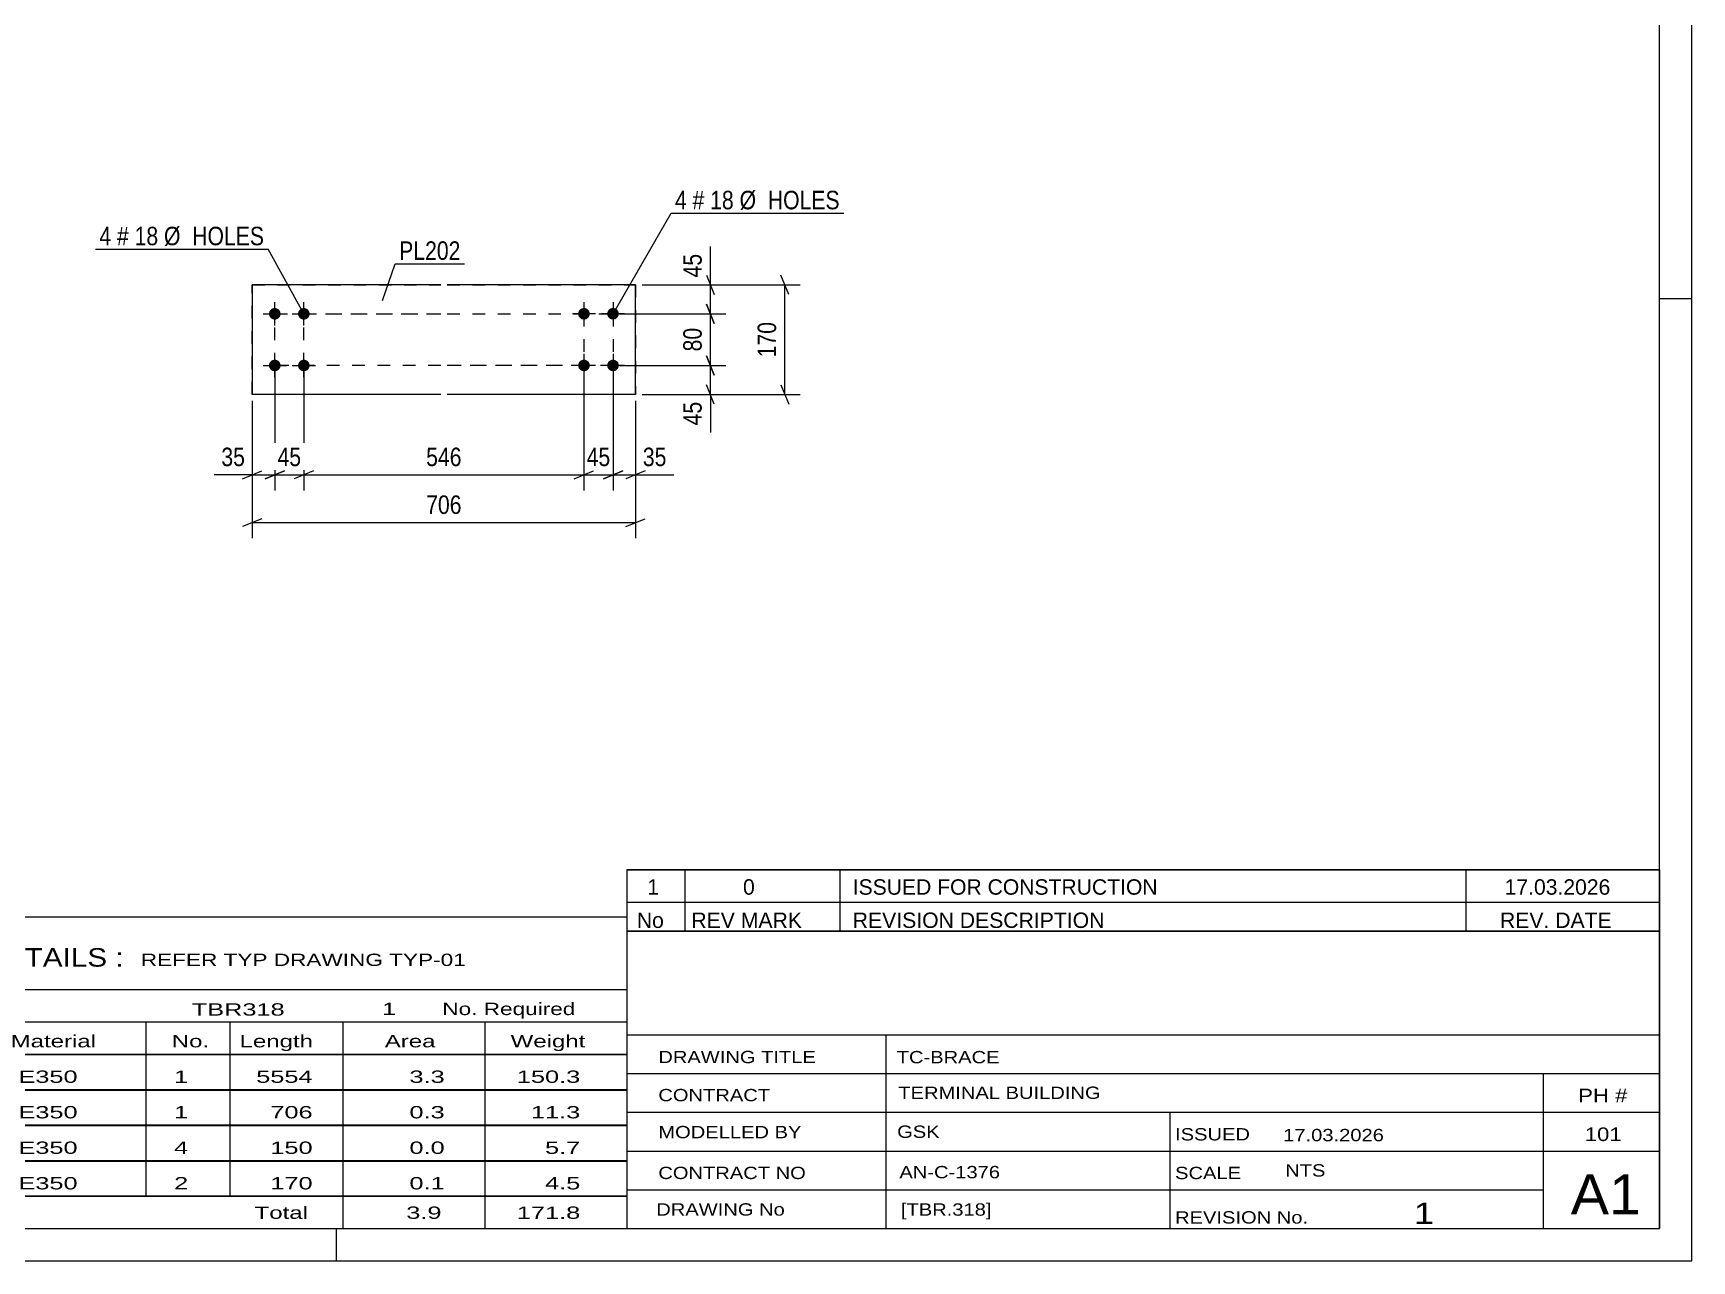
# Model space of a CAD drawing. Header units: millimetres. Extents: x 0 to 594, y 0 to 420.
# Drawn here: x 337 to 594, y 0 to 190.1 of the extents above; entities that cross this region are included whole.
import ezdxf

# ---------------------------------------------------------------- set-up
doc = ezdxf.new("R2010")
doc.units = ezdxf.units.MM
doc.linetypes.add('DXK_LINE_DOT2', pattern=[3.9198, 1.9599, -1.9599])
doc.styles.add('Arial Narrow', font='ARIALN.TTF', dxfattribs={"height": 0.2})

# ---------------------------------------------------------------- blocks, each defined once
blk = doc.blocks.new('Unknown-580873907-1130')
at = {"color": 5, "linetype": 'Continuous'}
for p, q in [((594, 0), (594, 420)), ((589, 5), (589, 415)), ((594, 149), (589, 149)), ((5, 5), (589, 5)), ((384, 0), (384, 5)), ((0, 0), (594, 0))]:
    blk.add_line(p, q, dxfattribs=at)
blk = doc.blocks.new('Bolt-580873907-2463 - 2457')
at = {"linetype": 'Continuous'}
for points in [[(373.89, 145.96), (373.76, 146.1), (373.65, 146.26), (373.59, 146.43), (373.56, 146.62), (373.57, 146.8), (373.62, 146.99), (373.7, 147.15), (373.82, 147.3), (373.97, 147.42), (374.13, 147.5), (374.32, 147.55), (374.5, 147.56), (374.69, 147.53), (374.87, 147.46), (375.02, 147.36), (375.16, 147.23), (375.26, 147.07), (375.33, 146.89), (375.35, 146.71), (375.34, 146.52), (375.3, 146.34), (375.21, 146.17), (375.09, 146.03), (374.95, 145.91), (374.78, 145.82), (374.6, 145.77), (374.41, 145.76), (374.22, 145.79), (374.05, 145.86)], [(378.39, 145.96), (378.26, 146.1), (378.15, 146.26), (378.09, 146.43), (378.06, 146.62), (378.07, 146.8), (378.12, 146.99), (378.2, 147.15), (378.32, 147.3), (378.47, 147.42), (378.63, 147.5), (378.82, 147.55), (379, 147.56), (379.19, 147.53), (379.37, 147.46), (379.52, 147.36), (379.66, 147.23), (379.76, 147.07), (379.83, 146.89), (379.85, 146.71), (379.84, 146.52), (379.8, 146.34), (379.71, 146.17), (379.59, 146.03), (379.45, 145.91), (379.28, 145.82), (379.1, 145.77), (378.91, 145.76), (378.72, 145.79), (378.55, 145.86)], [(373.89, 137.96), (373.76, 138.1), (373.65, 138.26), (373.59, 138.43), (373.56, 138.62), (373.57, 138.8), (373.62, 138.99), (373.7, 139.15), (373.82, 139.3), (373.97, 139.42), (374.13, 139.5), (374.32, 139.55), (374.5, 139.56), (374.69, 139.53), (374.87, 139.46), (375.02, 139.36), (375.16, 139.23), (375.26, 139.07), (375.33, 138.89), (375.36, 138.71), (375.35, 138.52), (375.3, 138.34), (375.21, 138.17), (375.09, 138.03), (374.95, 137.91), (374.78, 137.82), (374.6, 137.77), (374.41, 137.76), (374.22, 137.79), (374.05, 137.86)], [(378.39, 137.96), (378.26, 138.1), (378.15, 138.26), (378.09, 138.43), (378.06, 138.62), (378.07, 138.8), (378.12, 138.99), (378.2, 139.15), (378.32, 139.3), (378.47, 139.42), (378.63, 139.5), (378.82, 139.55), (379, 139.56), (379.19, 139.53), (379.37, 139.46), (379.52, 139.36), (379.66, 139.23), (379.76, 139.07), (379.83, 138.89), (379.86, 138.71), (379.85, 138.52), (379.8, 138.34), (379.71, 138.17), (379.59, 138.03), (379.45, 137.91), (379.28, 137.82), (379.1, 137.77), (378.91, 137.76), (378.72, 137.79), (378.55, 137.86)]]:
    blk.add_hatch(color=1, dxfattribs=at).paths.add_polyline_path(points)
at = {"color": 1, "linetype": 'Continuous'}
for p, q in [((372.66, 146.66), (376.26, 146.66)), ((374.46, 144.86), (374.46, 148.46)), ((377.16, 146.66), (380.76, 146.66)), ((378.96, 144.86), (378.96, 148.46)), ((374.46, 136.86), (374.46, 140.46)), ((378.96, 136.86), (378.96, 140.46)), ((372.66, 138.66), (376.26, 138.66)), ((377.16, 138.66), (380.76, 138.66))]:
    blk.add_line(p, q, dxfattribs=at)
blk = doc.blocks.new('Bolt-580873907-2468 - 2457')
at = {"linetype": 'Continuous'}
for points in [[(421.79, 145.97), (421.66, 146.1), (421.55, 146.26), (421.49, 146.43), (421.46, 146.62), (421.47, 146.81), (421.52, 146.99), (421.6, 147.16), (421.72, 147.3), (421.87, 147.42), (422.03, 147.5), (422.22, 147.55), (422.4, 147.56), (422.59, 147.53), (422.77, 147.47), (422.92, 147.36), (423.06, 147.23), (423.16, 147.07), (423.23, 146.9), (423.25, 146.71), (423.24, 146.52), (423.2, 146.34), (423.11, 146.17), (422.99, 146.03), (422.85, 145.91), (422.68, 145.82), (422.5, 145.78), (422.31, 145.77), (422.12, 145.8), (421.95, 145.86)], [(426.29, 145.97), (426.16, 146.1), (426.05, 146.26), (425.99, 146.43), (425.96, 146.62), (425.97, 146.81), (426.02, 146.99), (426.1, 147.16), (426.22, 147.3), (426.37, 147.42), (426.53, 147.5), (426.72, 147.55), (426.9, 147.56), (427.09, 147.53), (427.27, 147.47), (427.42, 147.36), (427.56, 147.23), (427.66, 147.07), (427.73, 146.9), (427.75, 146.71), (427.74, 146.52), (427.7, 146.34), (427.61, 146.17), (427.49, 146.03), (427.35, 145.91), (427.18, 145.82), (427, 145.78), (426.81, 145.77), (426.62, 145.8), (426.45, 145.86)], [(421.79, 137.97), (421.66, 138.1), (421.55, 138.26), (421.49, 138.43), (421.46, 138.62), (421.47, 138.81), (421.52, 138.99), (421.6, 139.16), (421.72, 139.3), (421.87, 139.42), (422.03, 139.5), (422.22, 139.55), (422.4, 139.56), (422.59, 139.53), (422.77, 139.47), (422.92, 139.36), (423.06, 139.23), (423.16, 139.07), (423.23, 138.9), (423.25, 138.71), (423.24, 138.52), (423.2, 138.34), (423.11, 138.17), (422.99, 138.03), (422.85, 137.91), (422.68, 137.82), (422.5, 137.78), (422.31, 137.77), (422.12, 137.8), (421.95, 137.86)], [(426.29, 137.97), (426.16, 138.1), (426.05, 138.26), (425.99, 138.43), (425.96, 138.62), (425.97, 138.81), (426.02, 138.99), (426.1, 139.16), (426.22, 139.3), (426.37, 139.42), (426.53, 139.5), (426.72, 139.55), (426.9, 139.56), (427.09, 139.53), (427.27, 139.47), (427.42, 139.36), (427.56, 139.23), (427.66, 139.07), (427.73, 138.9), (427.75, 138.71), (427.74, 138.52), (427.7, 138.34), (427.61, 138.17), (427.49, 138.03), (427.35, 137.91), (427.18, 137.82), (427, 137.78), (426.81, 137.77), (426.62, 137.8), (426.45, 137.86)]]:
    blk.add_hatch(color=1, dxfattribs=at).paths.add_polyline_path(points)
at = {"color": 1, "linetype": 'Continuous'}
for p, q in [((424.16, 146.66), (420.56, 146.66)), ((422.36, 148.46), (422.36, 144.86)), ((428.66, 146.66), (425.06, 146.66)), ((426.86, 148.46), (426.86, 144.86)), ((422.36, 140.46), (422.36, 136.86)), ((426.86, 140.46), (426.86, 136.86)), ((424.16, 138.66), (420.56, 138.66)), ((428.66, 138.66), (425.06, 138.66))]:
    blk.add_line(p, q, dxfattribs=at)
blk = doc.blocks.new('Part-580873907-2473 - 2457')
at = {"color": 2, "linetype": 'Continuous'}
for p, q in [((370.96, 151.16), (370.96, 151.16)), ((400.16, 151.16), (370.96, 151.16)), ((370.96, 151.16), (370.96, 134.16)), ((430.36, 151.16), (401.16, 151.16)), ((430.36, 151.16), (430.36, 151.16)), ((430.36, 134.16), (430.36, 151.16)), ((370.96, 134.16), (370.96, 134.16)), ((400.16, 134.16), (370.96, 134.16)), ((430.36, 134.16), (401.16, 134.16)), ((430.36, 134.16), (430.36, 134.16))]:
    blk.add_line(p, q, dxfattribs=at)
at = {"color": 7, "linetype": 'DXK_LINE_DOT2'}
for p, q in [((370.96, 151.16), (400.16, 151.16)), ((370.96, 134.16), (370.96, 151.16)), ((401.16, 151.16), (430.36, 151.16)), ((430.36, 151.16), (430.36, 134.16)), ((400.16, 134.16), (370.96, 134.16)), ((430.36, 134.16), (401.16, 134.16))]:
    blk.add_line(p, q, dxfattribs=at)
blk = doc.blocks.new('Rectangle-580873907-2559 - 2457')
at = {"color": 1, "linetype": 'DXK_LINE_DOT2'}
for p, q in [((374.46, 146.66), (400.16, 146.66)), ((374.46, 138.66), (374.46, 146.66)), ((401.16, 146.66), (426.86, 146.66)), ((426.86, 146.66), (426.86, 138.66)), ((400.16, 138.66), (374.46, 138.66)), ((426.86, 138.66), (401.16, 138.66))]:
    blk.add_line(p, q, dxfattribs=at)
blk = doc.blocks.new('Rectangle-580873907-2549 - 2457')
at = {"color": 1, "linetype": 'DXK_LINE_DOT2'}
for p, q in [((378.96, 146.66), (400.16, 146.66)), ((378.96, 138.66), (378.96, 146.66)), ((401.16, 146.66), (422.36, 146.66)), ((422.36, 146.66), (422.36, 138.66)), ((400.16, 138.66), (378.96, 138.66)), ((422.36, 138.66), (401.16, 138.66))]:
    blk.add_line(p, q, dxfattribs=at)
blk = doc.blocks.new('StraightDimension-580873907-2528 - 2457')
at = {"color": 7, "linetype": 'Continuous'}
for p, q in [((422.36, 137.66), (422.36, 119.32)), ((426.86, 137.66), (426.86, 119.32)), ((420.86, 121.12), (423.86, 122.32)), ((422.36, 121.72), (426.86, 121.72)), ((428.36, 122.32), (425.36, 121.12))]:
    blk.add_line(p, q, dxfattribs=at)
at = {"color": 0}
blk.add_wipeout([(427.03, 122.47), (427.03, 126.67), (422.18, 126.67), (422.18, 122.47)], dxfattribs=at)
at = {"color": 3, "style": 'Arial Narrow'}
blk.add_text('45', height=2.863, dxfattribs=at).set_placement((422.78, 123.07))
blk = doc.blocks.new('StraightDimension-580873907-2476 - 2457')
at = {"color": 7, "linetype": 'Continuous'}
for p, q in [((441.35, 152.66), (442.55, 149.66)), ((431.36, 151.16), (444.35, 151.16)), ((441.95, 146.66), (441.95, 151.16)), ((427.86, 146.66), (444.35, 146.66)), ((442.55, 145.16), (441.35, 148.16))]:
    blk.add_line(p, q, dxfattribs=at)
at = {"color": 0}
blk.add_wipeout([(441.2, 156.55), (437, 156.55), (437, 151.69), (441.2, 151.69)], dxfattribs=at)
at = {"color": 7, "linetype": 'Continuous'}
blk.add_line((441.95, 151.16), (441.95, 157.07), dxfattribs=at)
blk.add_line((441.95, 151.16), (441.95, 157.07), dxfattribs=at)
at = {"color": 3, "style": 'Arial Narrow'}
blk.add_text('45', height=2.863, rotation=90.0002, dxfattribs=at).set_placement((440.6, 152.29))
blk = doc.blocks.new('StraightDimension-580873907-2484 - 2457')
at = {"color": 7, "linetype": 'Continuous'}
for p, q in [((427.86, 146.66), (444.35, 146.66)), ((441.35, 148.16), (442.55, 145.16)), ((441.95, 138.66), (441.95, 146.66)), ((442.55, 137.16), (441.35, 140.16)), ((427.86, 138.66), (444.35, 138.66))]:
    blk.add_line(p, q, dxfattribs=at)
at = {"color": 0}
blk.add_wipeout([(441.2, 145.09), (437, 145.09), (437, 140.24), (441.2, 140.24)], dxfattribs=at)
at = {"color": 3, "style": 'Arial Narrow'}
blk.add_text('80', height=2.863, rotation=90.0002, dxfattribs=at).set_placement((440.6, 140.84))
blk = doc.blocks.new('StraightDimension-580873907-2492 - 2457')
at = {"color": 7, "linetype": 'Continuous'}
for p, q in [((441.35, 140.16), (442.55, 137.16)), ((427.86, 138.66), (444.35, 138.66)), ((441.95, 134.16), (441.95, 138.66)), ((431.36, 134.16), (444.35, 134.16)), ((442.55, 132.66), (441.35, 135.66))]:
    blk.add_line(p, q, dxfattribs=at)
at = {"color": 0}
blk.add_wipeout([(441.2, 133.64), (437, 133.64), (437, 128.78), (441.2, 128.78)], dxfattribs=at)
at = {"color": 7, "linetype": 'Continuous'}
blk.add_line((441.95, 134.16), (441.95, 128.26), dxfattribs=at)
blk.add_line((441.95, 134.16), (441.95, 128.26), dxfattribs=at)
at = {"color": 3, "style": 'Arial Narrow'}
blk.add_text('45', height=2.863, rotation=90.0002, dxfattribs=at).set_placement((440.6, 129.38))
blk = doc.blocks.new('StraightDimension-580873907-2499 - 2457')
at = {"color": 7, "linetype": 'Continuous'}
for p, q in [((454.08, 149.66), (452.88, 152.66)), ((431.36, 151.16), (455.88, 151.16)), ((453.48, 134.16), (453.48, 151.16)), ((431.36, 134.16), (455.88, 134.16)), ((452.88, 135.66), (454.08, 132.66))]:
    blk.add_line(p, q, dxfattribs=at)
at = {"color": 0}
blk.add_wipeout([(452.73, 146.01), (448.53, 146.01), (448.53, 139.32), (452.73, 139.32)], dxfattribs=at)
at = {"color": 3, "style": 'Arial Narrow'}
blk.add_text('170', height=2.863, rotation=90.0002, dxfattribs=at).set_placement((452.13, 139.92))
blk = doc.blocks.new('StraightDimension-580873907-2508 - 2457')
at = {"color": 7, "linetype": 'Continuous'}
for p, q in [((426.86, 137.66), (426.86, 119.32)), ((430.36, 133.16), (430.36, 119.32)), ((425.36, 121.12), (428.36, 122.32)), ((426.86, 121.72), (430.36, 121.72)), ((431.86, 122.32), (428.86, 121.12))]:
    blk.add_line(p, q, dxfattribs=at)
at = {"color": 0}
blk.add_wipeout([(435.74, 122.47), (435.74, 126.67), (430.88, 126.67), (430.88, 122.47)], dxfattribs=at)
at = {"color": 7, "linetype": 'Continuous'}
blk.add_line((430.36, 121.72), (436.26, 121.72), dxfattribs=at)
blk.add_line((430.36, 121.72), (436.26, 121.72), dxfattribs=at)
at = {"color": 3, "style": 'Arial Narrow'}
blk.add_text('35', height=2.863, dxfattribs=at).set_placement((431.48, 123.07))
blk = doc.blocks.new('StraightDimension-580873907-2514 - 2457')
at = {"color": 7, "linetype": 'Continuous'}
for p, q in [((374.46, 137.66), (374.46, 119.32)), ((370.96, 133.16), (370.96, 119.32)), ((369.46, 121.12), (372.46, 122.32)), ((370.96, 121.72), (374.46, 121.72)), ((375.96, 122.32), (372.96, 121.12))]:
    blk.add_line(p, q, dxfattribs=at)
at = {"color": 0}
blk.add_wipeout([(370.43, 122.47), (370.43, 126.67), (365.58, 126.67), (365.58, 122.47)], dxfattribs=at)
at = {"color": 7, "linetype": 'Continuous'}
blk.add_line((370.96, 121.72), (365.05, 121.72), dxfattribs=at)
blk.add_line((370.96, 121.72), (365.05, 121.72), dxfattribs=at)
at = {"color": 3, "style": 'Arial Narrow'}
blk.add_text('35', height=2.863, dxfattribs=at).set_placement((366.18, 123.07))
blk = doc.blocks.new('StraightDimension-580873907-2520 - 2457')
at = {"color": 7, "linetype": 'Continuous'}
for p, q in [((378.96, 137.66), (378.96, 119.32)), ((422.36, 137.66), (422.36, 119.32)), ((380.46, 122.32), (377.46, 121.12)), ((378.96, 121.72), (422.36, 121.72)), ((420.86, 121.12), (423.86, 122.32))]:
    blk.add_line(p, q, dxfattribs=at)
at = {"color": 0}
blk.add_wipeout([(404, 122.47), (404, 126.67), (397.31, 126.67), (397.31, 122.47)], dxfattribs=at)
at = {"color": 3, "style": 'Arial Narrow'}
blk.add_text('546', height=2.863, dxfattribs=at).set_placement((397.91, 123.07))
blk = doc.blocks.new('StraightDimension-580873907-2536 - 2457')
at = {"color": 7, "linetype": 'Continuous'}
for p, q in [((374.46, 137.66), (374.46, 119.32)), ((378.96, 137.66), (378.96, 119.32)), ((372.96, 121.12), (375.96, 122.32)), ((374.46, 121.72), (378.96, 121.72)), ((380.46, 122.32), (377.46, 121.12))]:
    blk.add_line(p, q, dxfattribs=at)
at = {"color": 0}
blk.add_wipeout([(379.13, 122.47), (379.13, 126.67), (374.28, 126.67), (374.28, 122.47)], dxfattribs=at)
at = {"color": 3, "style": 'Arial Narrow'}
blk.add_text('45', height=2.863, dxfattribs=at).set_placement((374.88, 123.07))
blk = doc.blocks.new('StraightDimension-580873907-2545 - 2457')
at = {"color": 7, "linetype": 'Continuous'}
for p, q in [((370.96, 133.16), (370.96, 111.92)), ((430.36, 133.16), (430.36, 111.92)), ((372.46, 114.92), (369.46, 113.72)), ((370.96, 114.32), (430.36, 114.32)), ((428.86, 113.72), (431.86, 114.92))]:
    blk.add_line(p, q, dxfattribs=at)
at = {"color": 0}
blk.add_wipeout([(404, 115.07), (404, 119.27), (397.31, 119.27), (397.31, 115.07)], dxfattribs=at)
at = {"color": 3, "style": 'Arial Narrow'}
blk.add_text('706', height=2.863, dxfattribs=at).set_placement((397.91, 115.67))
blk = doc.blocks.new('Unknown-580873907-4248')
at = {"color": 7, "linetype": 'Continuous'}
for p, q in [((429, 51.05), (429, 5)), ((429, 51.05), (589, 51.05)), ((589, 51), (589, 5)), ((429, 35), (589, 35)), ((469.14, 35), (469.14, 5)), ((429, 29), (589, 29)), ((571, 5.05), (571, 29.05)), ((429, 23), (589, 23)), ((513.14, 23), (513.14, 5)), ((429, 17), (589, 17)), ((429, 11), (571, 11)), ((429, 5), (589, 5))]:
    blk.add_line(p, q, dxfattribs=at)
at = {"color": 7, "style": 'Arial Narrow'}
for s, height, width, p in [('DRAWING TITLE', 1.9089, 1.425378, (433.88, 30.61)), ('TC-BRACE', 1.909, 1.425378, (470.81, 30.59)), ('CONTRACT', 1.909, 1.425378, (433.88, 24.71)), ('TERMINAL BUILDING', 1.9089, 1.425378, (471.06, 25.07)), ('MODELLED BY', 1.9089, 1.425378, (433.88, 18.98)), ('GSK', 1.909, 1.425378, (470.88, 19.04)), ('ISSUED', 1.909, 1.425378, (513.94, 18.64)), ('17.03.2026', 1.909, 1.425378, (530.69, 18.52)), ('CONTRACT NO', 1.9089, 1.425378, (433.88, 12.66)), ('AN-C-1376', 1.909, 1.425378, (471.23, 12.78)), ('SCALE', 1.909, 1.425378, (513.94, 12.65)), ('A1', 6.204, 1.25, (575.24, 7.2)), ('DRAWING No', 1.909, 1.425378, (433.56, 7)), ('[TBR.318]', 1.909, 1.425378, (471.46, 6.99)), ('1', 3.34, 1.5, (550.91, 5.68)), ('REVISION No.', 1.9089, 1.425378, (513.94, 5.77))]:
    blk.add_text(s, height=height, dxfattribs=dict(at, width=width)).set_placement(p)
at = {"color": 7, "linetype": 'Continuous', "style": 'Arial Narrow'}
for s, height, width, p in [('PH #', 2.1, 1.42538, (576.4, 24.55)), ('101', 2.1, 1.42538, (577.41, 18.55)), ('NTS', 1.909, 1.425378, (531, 13.05))]:
    blk.add_text(s, height=height, dxfattribs=dict(at, width=width)).set_placement(p)
blk = doc.blocks.new('Unknown-580873907-4249')
at = {"color": 7, "linetype": 'Continuous'}
for p, q in [((429, 60.55), (589, 60.55)), ((589, 60.55), (429, 60.55)), ((429, 60.55), (429, 55.55)), ((438, 60.55), (438, 55.55)), ((462, 60.55), (462, 55.55)), ((559, 60.55), (559, 55.55)), ((589, 60.55), (589, 55.55)), ((429, 55.55), (589, 55.55)), ((429, 55.55), (429, 51.05)), ((429, 55.55), (589, 55.55)), ((438, 55.55), (438, 51.05)), ((462, 55.55), (462, 51.05)), ((559, 55.55), (559, 51.05)), ((589, 55.55), (589, 51.05)), ((589, 51.05), (429, 51.05))]:
    blk.add_line(p, q, dxfattribs=at)
at = {"color": 7, "linetype": 'Continuous', "style": 'Arial Narrow'}
for s, height, width, p in [('0', 2.39, 1.196471, (447, 56.7)), ('ISSUED FOR CONSTRUCTION', 2.3861, 1.196471, (464, 56.7)), ('17.03.2026', 2.386, 1.196471, (565, 56.7)), ('1', 2.39, 1.196471, (432.16, 56.7)), ('REVISION DESCRIPTION', 2.3861, 1.2, (464, 51.55)), ('No', 2.386, 1.2, (430.54, 51.55)), ('REV MARK', 2.386, 1.2, (439, 51.55)), ('REV. DATE', 2.386, 1.2, (564.28, 51.55))]:
    blk.add_text(s, height=height, dxfattribs=dict(at, width=width)).set_placement(p)
blk = doc.blocks.new('Unknown-580873907-4250')
at = {"color": 7, "linetype": 'Continuous'}
for p, q in [((269, 53.25), (429, 53.25)), ((269, 42), (269, 53.25)), ((429, 53.25), (429, 42)), ((269, 42), (429, 42)), ((269, 42), (269, 37)), ((429, 42), (429, 37)), ((269, 37), (429, 37)), ((269, 37), (269, 32)), ((293, 37), (293, 32)), ((328.5, 37), (328.5, 32)), ((354.5, 37), (354.5, 32)), ((367.5, 37), (367.5, 32)), ((385, 37), (385, 32)), ((407, 37), (407, 32)), ((429, 37), (429, 32)), ((269, 32), (429, 32)), ((269, 31.95), (269, 26.55)), ((269, 31.95), (429, 31.95)), ((293, 32), (293, 26.5)), ((328.5, 32), (328.5, 26.5)), ((354.5, 32), (354.5, 26.5)), ((367.5, 32), (367.5, 26.5)), ((385, 32), (385, 26.5)), ((407, 32), (407, 26.5)), ((429, 31.95), (429, 26.55)), ((269, 26.55), (429, 26.55)), ((269, 26.45), (269, 21.05)), ((269, 26.45), (429, 26.45)), ((293, 26.5), (293, 21)), ((328.5, 26.5), (328.5, 21)), ((354.5, 26.5), (354.5, 21)), ((367.5, 26.5), (367.5, 21)), ((385, 26.5), (385, 21)), ((407, 26.5), (407, 21)), ((429, 26.45), (429, 21.05)), ((269, 21.05), (429, 21.05)), ((269, 20.95), (269, 15.55)), ((269, 20.95), (429, 20.95)), ((293, 21), (293, 15.5)), ((328.5, 21), (328.5, 15.5)), ((354.5, 21), (354.5, 15.5)), ((367.5, 21), (367.5, 15.5)), ((385, 21), (385, 15.5)), ((407, 21), (407, 15.5)), ((429, 20.95), (429, 15.55)), ((269, 15.55), (429, 15.55)), ((269, 15.45), (269, 10.05)), ((269, 15.45), (429, 15.45)), ((293, 15.5), (293, 10)), ((328.5, 15.5), (328.5, 10)), ((354.5, 15.5), (354.5, 10)), ((367.5, 15.5), (367.5, 10)), ((385, 15.5), (385, 10)), ((407, 15.5), (407, 10)), ((429, 15.45), (429, 10.05)), ((269, 10.05), (429, 10.05)), ((269, 10), (429, 10)), ((269, 10), (269, 5)), ((385, 10), (385, 5)), ((407, 10), (407, 5)), ((429, 10), (429, 5)), ((269, 5), (429, 5))]:
    blk.add_line(p, q, dxfattribs=at)
at = {"color": 7, "style": 'Arial Narrow'}
for s, height, width, p in [('GENERAL NOTES & WELD DETAILS :', 2.8633, 1.4, (270.15, 45.56)), ('REFER TYP DRAWING TYP-01', 1.9089, 1.6, (353.7, 45.66)), ("MATERIAL LIST FOR ASSEMBLY MK'D", 1.9089, 1.6, (270.15, 38.06)), ('TBR318', 1.909, 1.794707, (361.59, 37.97)), ('1', 1.91, 1.794707, (391.08, 38.06)), ('No. Required', 1.9089, 1.6, (400.41, 38.06)), ('Mark', 1.909, 1.7, (270.34, 33)), ('Profile', 1.909, 1.7, (303.41, 33)), ('Material', 1.909, 1.7, (333.54, 33.06)), ('No.', 1.909, 1.7, (358.5, 33.06)), ('Length', 1.909, 1.7, (369, 33.06)), ('Area', 1.909, 1.7, (391.5, 33.06)), ('Weight', 1.909, 1.7, (411, 33.06))]:
    blk.add_text(s, height=height, dxfattribs=dict(at, width=width)).set_placement(p)
at = {"color": 7, "linetype": 'Continuous', "style": 'Arial Narrow'}
for s, height, width, p in [('TBR318', 1.909, 1.794707, (270.5, 27.56)), ('SHS150*6', 1.909, 1.794707, (295, 27.56)), ('E350', 1.909, 1.794707, (334.74, 27.56)), ('1', 1.91, 1.794707, (358.86, 27.56)), ('5554', 1.909, 1.794707, (371.58, 27.56)), ('3.3', 1.909, 1.794707, (395.32, 27.56)), ('150.3', 1.909, 1.794707, (411.96, 27.56)), ('PL202', 1.909, 1.794707, (270.5, 22.06)), ('PL12*170', 1.909, 1.794707, (295, 22.06)), ('E350', 1.909, 1.794707, (334.74, 22.06)), ('1', 1.91, 1.794707, (358.86, 22.06)), ('706', 1.909, 1.794707, (373.77, 22.06)), ('0.3', 1.909, 1.794707, (395.32, 22.06)), ('11.3', 1.909, 1.794707, (414.14, 22.06)), ('PL40', 1.909, 1.794707, (270.5, 16.56)), ('PL10*120', 1.909, 1.794707, (295, 16.56)), ('E350', 1.909, 1.794707, (334.74, 16.56)), ('4', 1.91, 1.794707, (358.86, 16.56)), ('150', 1.909, 1.794707, (373.77, 16.56)), ('0.0', 1.909, 1.794707, (395.32, 16.56)), ('5.7', 1.909, 1.794707, (416.33, 16.56)), ('PL98', 1.909, 1.794707, (270.5, 11.06)), ('PL10*170', 1.909, 1.794707, (295, 11.06)), ('E350', 1.909, 1.794707, (334.74, 11.06)), ('2', 1.91, 1.794707, (358.86, 11.06)), ('170', 1.909, 1.794707, (373.77, 11.06)), ('0.1', 1.909, 1.794707, (395.32, 11.06)), ('4.5', 1.909, 1.794707, (416.33, 11.06)), ('Total', 1.909, 1.7, (371.33, 6.5)), ('3.9', 1.909, 1.794707, (394.83, 6.5)), ('171.8', 1.909, 1.794707, (411.96, 6.5))]:
    blk.add_text(s, height=height, dxfattribs=dict(at, width=width)).set_placement(p)
blk = doc.blocks.new('Mark-580873907-2459 - 2457')
at = {"color": 0}
blk.add_wipeout([(349.11, 157.28), (349.11, 160.28), (347.28, 160.28), (347.28, 157.28)], dxfattribs=at)
blk.add_wipeout([(349.11, 157.28), (349.11, 160.28), (347.28, 160.28), (347.28, 157.28)], dxfattribs=at)
blk.add_wipeout([(351.84, 157.28), (351.84, 160.28), (350.01, 160.28), (350.01, 157.28)], dxfattribs=at)
blk.add_wipeout([(351.84, 157.28), (351.84, 160.28), (350.01, 160.28), (350.01, 157.28)], dxfattribs=at)
at = {"color": 3, "style": 'Arial Narrow'}
blk.add_text('4', height=2.86, dxfattribs=at).set_placement((347.28, 157.28))
at = {"color": 0}
blk.add_wipeout([(356.39, 157.28), (356.39, 160.28), (352.74, 160.28), (352.74, 157.28)], dxfattribs=at)
blk.add_wipeout([(356.39, 157.28), (356.39, 160.28), (352.74, 160.28), (352.74, 157.28)], dxfattribs=at)
at = {"color": 3, "style": 'Arial Narrow'}
blk.add_text('#', height=2.86, dxfattribs=at).set_placement((350.01, 157.28))
at = {"color": 0}
blk.add_wipeout([(372.82, 157.28), (372.82, 160.28), (357.29, 160.28), (357.29, 157.28)], dxfattribs=at)
blk.add_wipeout([(372.82, 157.28), (372.82, 160.28), (357.29, 160.28), (357.29, 157.28)], dxfattribs=at)
at = {"color": 7, "linetype": 'Continuous'}
for p in [(346.68, 156.68), (378.96, 146.66)]:
    blk.add_line(p, (373.42, 156.68), dxfattribs=at)
at = {"color": 3, "style": 'Arial Narrow'}
for s, p in [('18', (352.74, 157.28)), ('Ø  HOLES', (357.29, 157.28))]:
    blk.add_text(s, height=2.863, dxfattribs=at).set_placement(p)
blk = doc.blocks.new('Mark-580873907-2464 - 2457')
at = {"color": 0}
blk.add_wipeout([(438.28, 162.85), (438.28, 165.85), (436.46, 165.85), (436.46, 162.85)], dxfattribs=at)
blk.add_wipeout([(438.28, 162.85), (438.28, 165.85), (436.46, 165.85), (436.46, 162.85)], dxfattribs=at)
at = {"color": 7, "linetype": 'Continuous'}
blk.add_line((426.86, 146.66), (435.86, 162.25), dxfattribs=at)
at = {"color": 0}
blk.add_wipeout([(441.01, 162.85), (441.01, 165.85), (439.18, 165.85), (439.18, 162.85)], dxfattribs=at)
blk.add_wipeout([(441.01, 162.85), (441.01, 165.85), (439.18, 165.85), (439.18, 162.85)], dxfattribs=at)
at = {"color": 3, "style": 'Arial Narrow'}
blk.add_text('4', height=2.86, dxfattribs=at).set_placement((436.46, 162.85))
at = {"color": 0}
blk.add_wipeout([(445.57, 162.85), (445.57, 165.85), (441.91, 165.85), (441.91, 162.85)], dxfattribs=at)
blk.add_wipeout([(445.57, 162.85), (445.57, 165.85), (441.91, 165.85), (441.91, 162.85)], dxfattribs=at)
at = {"color": 3, "style": 'Arial Narrow'}
blk.add_text('#', height=2.86, dxfattribs=at).set_placement((439.18, 162.85))
at = {"color": 0}
blk.add_wipeout([(462, 162.85), (462, 165.85), (446.47, 165.85), (446.47, 162.85)], dxfattribs=at)
blk.add_wipeout([(462, 162.85), (462, 165.85), (446.47, 165.85), (446.47, 162.85)], dxfattribs=at)
at = {"color": 7, "linetype": 'Continuous'}
blk.add_line((435.86, 162.25), (462.6, 162.25), dxfattribs=at)
at = {"color": 3, "style": 'Arial Narrow'}
for s, p in [('18', (441.91, 162.85)), ('Ø  HOLES', (446.47, 162.85))]:
    blk.add_text(s, height=2.863, dxfattribs=at).set_placement(p)
blk = doc.blocks.new('Mark-580873907-2469 - 2457')
at = {"color": 0}
blk.add_wipeout([(403.23, 155.02), (403.23, 158.02), (393.73, 158.02), (393.73, 155.02)], dxfattribs=at)
blk.add_wipeout([(403.23, 155.02), (403.23, 158.02), (393.73, 158.02), (393.73, 155.02)], dxfattribs=at)
at = {"color": 30, "linetype": 'Continuous'}
for p, q in [((391.15, 148.71), (393.13, 154.42)), ((393.13, 154.42), (403.83, 154.42))]:
    blk.add_line(p, q, dxfattribs=at)
at = {"color": 3, "style": 'Arial Narrow'}
blk.add_text('PL202', height=2.863, dxfattribs=at).set_placement((393.73, 155.02))

msp = doc.modelspace()

# ---------------------------------------------------------------- block references
for name in ['Unknown-580873907-1130', 'Part-580873907-2473 - 2457', 'Bolt-580873907-2463 - 2457', 'Rectangle-580873907-2559 - 2457', 'Rectangle-580873907-2549 - 2457', 'Bolt-580873907-2468 - 2457', 'Unknown-580873907-4249', 'Unknown-580873907-4250', 'Unknown-580873907-4248']:
    msp.add_blockref(name, (0, 0))

# ---------------------------------------------------------------- next in the draw order: block references
for name in ['Mark-580873907-2459 - 2457', 'Mark-580873907-2469 - 2457', 'StraightDimension-580873907-2476 - 2457', 'StraightDimension-580873907-2514 - 2457', 'StraightDimension-580873907-2528 - 2457']:
    msp.add_blockref(name, (0, 0))

# ---------------------------------------------------------------- next in the draw order: block references
for name in ['StraightDimension-580873907-2484 - 2457', 'StraightDimension-580873907-2520 - 2457']:
    msp.add_blockref(name, (0, 0))

# ---------------------------------------------------------------- next in the draw order: block references
for name in ['StraightDimension-580873907-2492 - 2457', 'StraightDimension-580873907-2536 - 2457']:
    msp.add_blockref(name, (0, 0))

# ---------------------------------------------------------------- next in the draw order: block references
msp.add_blockref('StraightDimension-580873907-2499 - 2457', (0, 0))

# ---------------------------------------------------------------- next in the draw order: block references
for name in ['Mark-580873907-2464 - 2457', 'StraightDimension-580873907-2508 - 2457']:
    msp.add_blockref(name, (0, 0))

# ---------------------------------------------------------------- next in the draw order: block references
msp.add_blockref('StraightDimension-580873907-2545 - 2457', (0, 0))

doc.saveas('drawing.dxf')
